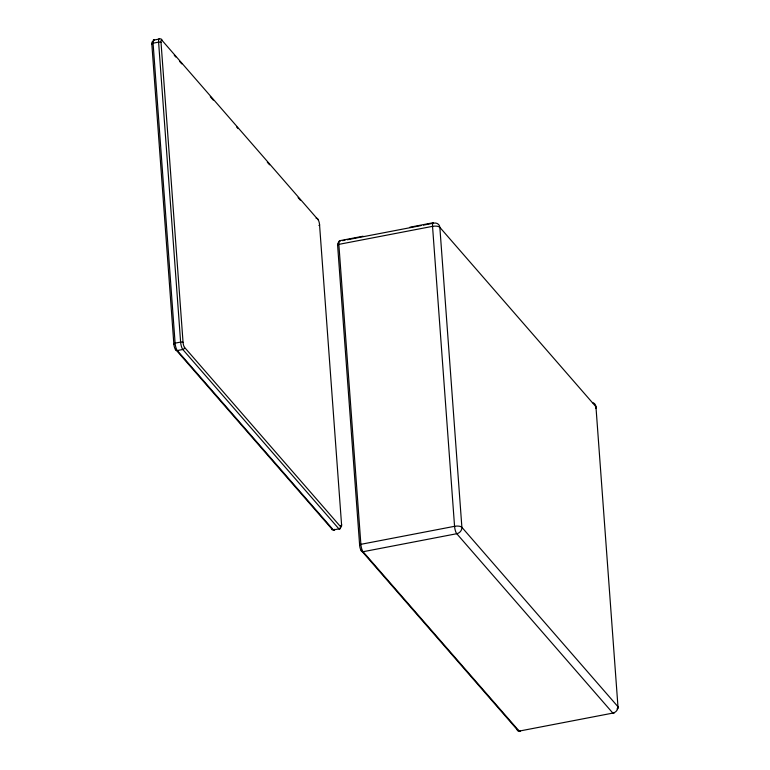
<?xml version="1.0" encoding="UTF-8"?>
<svg xmlns="http://www.w3.org/2000/svg" width="770" height="770" viewBox="0 0 770 770"><rect width="100%" height="100%" fill="white"/><g stroke="black" fill="none" stroke-linecap="round" stroke-linejoin="round"><path stroke-width="1.16" d="M153.509 40.435A1.935 1.704 -41 0 1 154.501 39.953L158.909 39.106M339.628 240.731L363.055 236.226M409.89 227.217L433.317 222.713M342.611 240.663L344.95 240.221M347.289 239.768L421.075 225.581M423.413 225.129L432.779 223.329M340.302 527.845A5.814 1.521 79.1 0 1 338.916 528.884L182.817 349.493A5.814 1.521 79.1 0 1 180.623 342.092L158.591 42.138A5.814 1.521 79.1 0 1 160.006 38.895A1.935 1.704 -41 0 1 161.979 40.309L318.068 219.7A3.889 1.011 79.1 0 1 319.54 224.638L341.562 524.591A3.889 1.011 79.1 0 1 340.619 526.767A1.935 1.704 -41 0 1 338.916 528.884L333.4 529.943A1.935 1.704 -41 0 1 331.437 528.518L175.339 349.137A3.889 1.011 79.1 0 1 173.866 344.2L151.844 44.246A3.889 1.011 79.1 0 1 152.672 41.955M174.27 55.276L175.772 56.999M179.516 61.311L181.768 63.9M210.287 96.674L213.29 100.119M236.554 126.858L238.055 128.58M267.325 162.22L269.577 164.809M298.096 197.582L300.339 200.162M183.058 342.429A3.889 1.011 79.1 0 0 184.521 347.366L340.619 526.757M338.415 243.099A3.889 1.011 79.1 0 0 337.616 245.409L359.648 545.372A3.889 1.011 79.1 0 0 361.111 550.309L517.199 729.691A1.935 1.704 -41 0 0 519.173 731.105A5.814 1.521 79.1 0 0 520.337 731.019M161.979 40.3A3.889 1.011 79.1 0 0 161.026 42.475L183.058 342.438A1.935 0.77 -4.2 0 0 180.623 342.092L175.108 343.15A1.935 0.77 -4.2 0 0 173.876 344.2M338.79 242.213A1.935 1.704 -41 0 1 339.137 241.742M339.599 241.376A1.935 1.704 -41 0 1 340.263 241.116A5.814 1.521 79.1 0 0 338.848 244.369A1.935 0.77 -4.2 0 0 337.616 245.409M361.111 550.3A1.935 1.704 -41 0 0 363.074 551.724L519.173 731.105L612.853 713.097A5.814 1.521 79.1 0 0 614.113 712.741M359.648 545.372A1.935 0.77 -4.2 0 1 360.88 544.323L454.56 526.314A5.814 2.3 -4.2 0 1 461.885 527.325L617.973 706.716A5.814 2.3 -4.2 0 1 616.991 708.929M592.621 402.604A5.814 5.121 -41 0 1 595.951 406.753L617.973 706.716A5.814 5.121 -41 0 1 612.853 713.097L456.764 533.716A5.814 1.521 79.1 0 1 454.56 526.314L432.538 226.351A5.814 1.521 79.1 0 1 433.953 223.108A5.814 5.121 -41 0 1 439.853 227.371L595.951 406.753A5.814 2.3 -4.2 0 1 595.614 408.533M517.825 729.864A3.889 1.011 79.1 0 1 517.199 729.691M316.104 218.276A1.935 1.704 -41 0 1 318.068 219.7M154.501 39.953A5.814 1.521 79.1 0 0 153.076 43.197A1.935 0.77 -4.2 0 0 151.844 44.246M152.787 41.917A1.935 1.704 -41 0 1 152.826 41.58M175.339 349.137A1.935 1.704 -41 0 0 177.302 350.552L333.4 529.943A5.814 1.521 79.1 0 0 334.738 529.269M332.139 528.595A3.889 1.011 79.1 0 1 331.437 528.528M341.562 524.591A1.935 0.77 -4.2 0 1 340.648 525.563M319.531 224.628A1.935 0.77 -4.2 0 1 318.934 225.504M184.521 347.366A1.935 1.704 -41 0 1 182.817 349.493L177.302 350.552A5.814 1.521 79.1 0 1 175.108 343.15L153.076 43.197L158.591 42.138A1.935 0.77 -4.2 0 1 161.026 42.475M432.538 226.351L338.848 244.369L360.88 544.323A5.814 1.521 79.1 0 0 363.074 551.724L456.764 533.716A5.814 5.121 -41 0 0 461.885 527.325L439.853 227.371A5.814 2.3 -4.2 0 0 432.538 226.351"/></g></svg>
